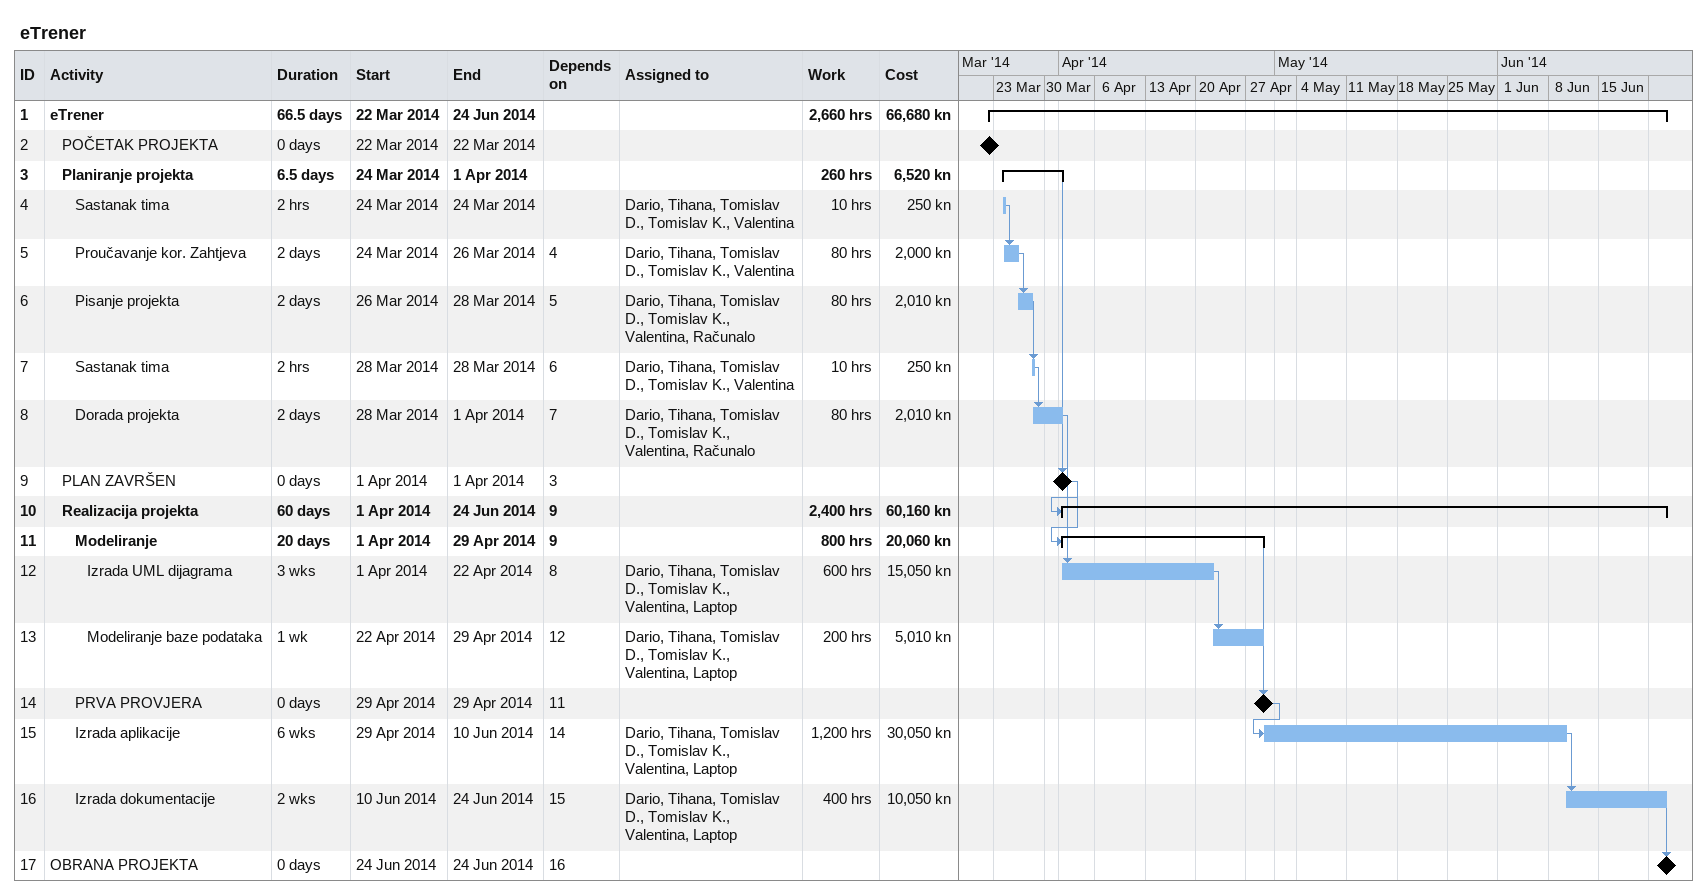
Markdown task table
eTrener

| ID | Level | Task | Duration | Start | Finish | Predecessors | Resources | Work (h) | Cost (kn) |
|---|---|---|---|---|---|---|---|---|---|
| 1 | 1 | **eTrener** | 66.5d | 2014-03-22 | 2014-06-24 |  |  | 2660 | 66680 |
| 2 | 2 | POČETAK PROJEKTA | 0d | 2014-03-22 | 2014-03-22 |  |  |  |  |
| 3 | 2 | **Planiranje projekta** | 6.5d | 2014-03-24 | 2014-04-01 |  |  | 260 | 6520 |
| 4 | 3 | Sastanak tima | 2h | 2014-03-24 | 2014-03-24 |  | Dario, Tihana, Tomislav D., Tomislav K., Valentina | 10 | 250 |
| 5 | 3 | Proučavanje kor. Zahtjeva | 2d | 2014-03-24 | 2014-03-26 | 4 | Dario, Tihana, Tomislav D., Tomislav K., Valentina | 80 | 2000 |
| 6 | 3 | Pisanje projekta | 2d | 2014-03-26 | 2014-03-28 | 5 | Dario, Tihana, Tomislav D., Tomislav K., Valentina, Računalo | 80 | 2010 |
| 7 | 3 | Sastanak tima | 2h | 2014-03-28 | 2014-03-28 | 6 | Dario, Tihana, Tomislav D., Tomislav K., Valentina | 10 | 250 |
| 8 | 3 | Dorada projekta | 2d | 2014-03-28 | 2014-04-01 | 7 | Dario, Tihana, Tomislav D., Tomislav K., Valentina, Računalo | 80 | 2010 |
| 9 | 2 | PLAN ZAVRŠEN | 0d | 2014-04-01 | 2014-04-01 | 3 |  |  |  |
| 10 | 2 | **Realizacija projekta** | 60d | 2014-04-01 | 2014-06-24 | 9 |  | 2400 | 60160 |
| 11 | 3 | **Modeliranje** | 20d | 2014-04-01 | 2014-04-29 | 9 |  | 800 | 20060 |
| 12 | 4 | Izrada UML dijagrama | 3w | 2014-04-01 | 2014-04-22 | 8 | Dario, Tihana, Tomislav D., Tomislav K., Valentina, Laptop | 600 | 15050 |
| 13 | 4 | Modeliranje baze podataka | 1w | 2014-04-22 | 2014-04-29 | 12 | Dario, Tihana, Tomislav D., Tomislav K., Valentina, Laptop | 200 | 5010 |
| 14 | 3 | PRVA PROVJERA | 0d | 2014-04-29 | 2014-04-29 | 11 |  |  |  |
| 15 | 3 | Izrada aplikacije | 6w | 2014-04-29 | 2014-06-10 | 14 | Dario, Tihana, Tomislav D., Tomislav K., Valentina, Laptop | 1200 | 30050 |
| 16 | 3 | Izrada dokumentacije | 2w | 2014-06-10 | 2014-06-24 | 15 | Dario, Tihana, Tomislav D., Tomislav K., Valentina, Laptop | 400 | 10050 |
| 17 | 1 | OBRANA PROJEKTA | 0d | 2014-06-24 | 2014-06-24 | 16 |  |  |  |
